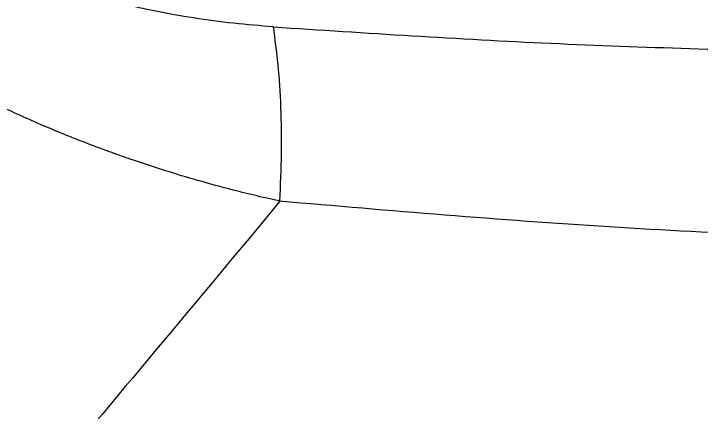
# Model space of a CAD drawing. Extents: x 943 to 1030, y 781 to 934.
# Drawn here: x 972.342 to 974.836, y 871.621 to 873.065 of the extents above; entities that cross this region are included whole.
import ezdxf

# ---------------------------------------------------------------- set-up
doc = ezdxf.new("R2010")
doc.units = 0
doc.header["$MEASUREMENT"] = 0
doc.layers.add('1', color=4, linetype='Continuous')

# ---------------------------------------------------------------- blocks, each defined once
blk = doc.blocks.new('AIRA')
at = {"layer": '1', "color": 3, "linetype": 'Continuous', "lineweight": 25}
for points, knots in [([(30.1299, 69.2198), (30.1023, 69.2261), (30.0458, 69.2389), (29.9463, 69.2636), (29.7964, 69.3043), (29.6525, 69.3494), (29.5291, 69.3926), (29.46, 69.418), (29.396, 69.4427), (29.3304, 69.469), (29.2611, 69.498), (29.1866, 69.5308), (29.1136, 69.5645), (29.0434, 69.5984), (28.973, 69.6339), (28.9024, 69.6711), (28.8327, 69.7096), (28.7658, 69.7482), (28.7069, 69.7836), (28.6441, 69.8227), (28.5826, 69.8628), (28.5175, 69.9071), (28.4598, 69.9479), (28.4035, 69.9895), (28.3102, 70.061), (28.1738, 70.1743), (28.0045, 70.3348), (27.8891, 70.4614), (27.824, 70.5389), (27.8028, 70.5648), (27.7815, 70.5912), (27.7603, 70.6181), (27.7392, 70.6455), (27.7199, 70.671), (27.6944, 70.7055), (27.6565, 70.7582), (27.6106, 70.8256), (27.5658, 70.8954), (27.5272, 70.9586), (27.4909, 71.0209), (27.4587, 71.0793), (27.4303, 71.1328), (27.4054, 71.1819), (27.3815, 71.2309), (27.3585, 71.2799), (27.3364, 71.3288), (27.3154, 71.3772), (27.2928, 71.4315), (27.2661, 71.4988), (27.2364, 71.5787), (27.2103, 71.6548), (27.1895, 71.719), (27.1705, 71.7807), (27.146, 71.8652), (27.1197, 71.9654), (27.0937, 72.076), (27.0741, 72.1689), (27.0594, 72.2453), (27.0482, 72.3081), (27.0368, 72.3764), (27.027, 72.4407), (27.0201, 72.4909), (27.016, 72.5218), (27.0122, 72.551), (27.0082, 72.5842), (27.0039, 72.6215), (26.9994, 72.6627), (26.9949, 72.708), (26.9903, 72.7572), (26.9847, 72.8244), (26.9786, 72.9091), (26.9727, 73.0088), (26.9684, 73.1073), (26.9655, 73.2062), (26.964, 73.3005), (26.964, 73.399), (26.9653, 73.4987), (26.9687, 73.6116), (26.9743, 73.7299), (26.9824, 73.8542), (26.9929, 73.9782), (27.0055, 74.1021), (27.0158, 74.1845), (27.021, 74.2257)], [0, 0, 0, 0, 0.0109447, 0.0223973, 0.0394341, 0.0703673, 0.079622, 0.0888826, 0.0981511, 0.1054934, 0.1154827, 0.1264553, 0.1361396, 0.1457937, 0.1558525, 0.1659358, 0.176015, 0.1861025, 0.1953732, 0.202342, 0.2144929, 0.2237149, 0.2329087, 0.2420794, 0.251232, 0.2793872, 0.313051, 0.3470399, 0.3517971, 0.3566263, 0.3615307, 0.3665086, 0.3715569, 0.3766721, 0.3805788, 0.3904981, 0.4054959, 0.4171541, 0.4280853, 0.4393465, 0.4504171, 0.4590796, 0.4677136, 0.4763221, 0.4849077, 0.4934747, 0.5020207, 0.5102716, 0.5218777, 0.53718, 0.5520053, 0.5615039, 0.5706334, 0.5840809, 0.6054684, 0.6227318, 0.6415892, 0.6537814, 0.6625231, 0.6742663, 0.689358, 0.6960573, 0.7004237, 0.7054971, 0.7112754, 0.7177568, 0.7249383, 0.7328149, 0.7413852, 0.7506492, 0.7679246, 0.7856874, 0.8028934, 0.8195746, 0.8376348, 0.8524953, 0.8714963, 0.8901931, 0.9121374, 0.934089, 0.9560601, 0.9780147, 1, 1, 1, 1]), ([(30.1063, 69.8515), (30.058, 69.8555), (29.9621, 69.8634), (29.8177, 69.8827), (29.6485, 69.9125), (29.4572, 69.9582), (29.2454, 70.0272), (29.0424, 70.1135), (28.8714, 70.2057), (28.7314, 70.2957), (28.6175, 70.3793), (28.5046, 70.4734), (28.3936, 70.5789), (28.2872, 70.6947), (28.1902, 70.815), (28.102, 70.9392), (28.0246, 71.0626), (27.9557, 71.1864), (27.8945, 71.3097), (27.8379, 71.4382), (27.7858, 71.5717), (27.7132, 71.7837), (27.6365, 72.0726), (27.5719, 72.4345), (27.5316, 72.7937), (27.5096, 73.1514), (27.5052, 73.5084), (27.5153, 73.8638), (27.5341, 74.0987), (27.5435, 74.2157)], [0, 0, 0, 0, 0.021222, 0.042198, 0.063112, 0.095199, 0.126144, 0.157774, 0.189277, 0.209983, 0.230978, 0.252399, 0.276914, 0.302218, 0.327387, 0.352389, 0.37834, 0.401797, 0.42607, 0.451205, 0.477243, 0.50422, 0.575036, 0.645685, 0.716036, 0.786535, 0.857547, 0.929034, 1, 1, 1, 1]), ([(30.1062, 69.8516), (30.4419, 69.8296), (31.116, 69.7854), (31.7845, 69.7681), (32.1201, 69.7594)], [0, 0, 0, 0, 0.497891, 1, 1, 1, 1]), ([(30.1298, 69.2198), (30.1323, 69.2781), (30.1372, 69.3945), (30.1346, 69.5614), (30.1251, 69.7177), (30.1125, 69.807), (30.1062, 69.8516)], [0, 0, 0, 0, 0.250001, 0.500001, 0.750001, 1, 1, 1, 1]), ([(30.1299, 69.2198), (29.8314, 68.8615), (29.2346, 68.1448), (28.3108, 67.0798), (27.3692, 66.0233), (26.725, 65.3286), (26.403, 64.9813)], [0, 0, 0, 0, 0.249999, 0.499999, 0.75, 1, 1, 1, 1]), ([(32.5053, 69.0721), (32.1123, 69.0872), (31.3241, 69.1175), (30.5286, 69.1857), (30.1298, 69.2199)], [0, 0, 0, 0, 0.498696, 1, 1, 1, 1])]:
    blk.add_open_spline(points, degree=3, knots=knots, dxfattribs=at)

msp = doc.modelspace()

# ---------------------------------------------------------------- block references
at = {"layer": '1'}
msp.add_blockref('AIRA', (943.1775, 803.1658), dxfattribs=at)

doc.saveas('drawing.dxf')
